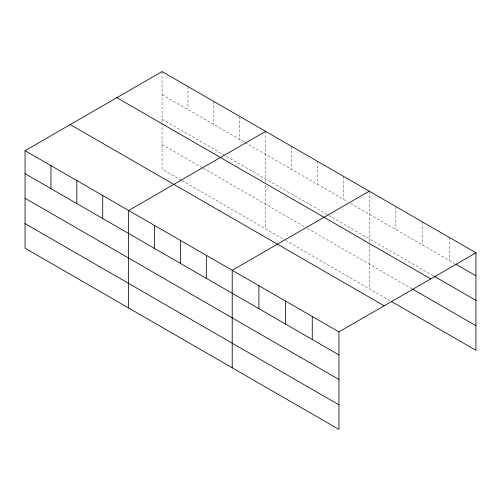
<?xml version="1.0" encoding="UTF-8"?>
<svg xmlns="http://www.w3.org/2000/svg" width="501" height="501" viewBox="0 0 501 501"><rect width="100%" height="100%" fill="white"/><g stroke="black" fill="none" stroke-linecap="round" stroke-linejoin="round"><path stroke-width="0.38" stroke-dasharray="2.5 1.88" d="M162.055 94.576L244.394 142.115M245.058 142.497L347.976 201.916M350.637 203.45L454.607 263.476M162.055 119.163L328.061 215.004M328.725 215.386L433.259 275.744M162.055 144.501L202.561 167.885M203.224 168.267L304.821 226.922M307.476 228.456L411.916 288.758M181.312 180.21L162.055 169.094L162.055 123.002M181.976 180.592L284.9 240.01M285.564 240.399L389.903 300.638M449.272 237.405L449.272 260.395M422.587 221.999L422.587 244.989M395.909 206.594L395.909 229.59M369.224 191.194L369.224 241.845M369.224 244.914L369.224 288.701M343.329 176.239L343.329 199.235M317.434 161.291L317.434 184.28M291.538 146.336L291.538 169.332M265.643 131.387L265.643 182.038M265.643 185.113L265.643 228.894M239.747 116.439L239.747 139.428M213.852 101.484L213.852 124.48M187.956 86.535L187.956 109.525M162.055 71.58L162.055 122.238"/><path stroke-width="0.75" d="M338.945 379.489L338.945 331.906L25.05 150.682L25.05 248.189L338.945 429.42L338.945 379.489L25.05 198.264M391.237 301.408L475.95 350.318L475.95 252.811L162.055 71.58L25.05 150.682M265.643 131.387L128.632 210.489L128.632 307.996M369.224 191.194L232.22 270.289L232.22 367.803M338.945 331.906L475.95 252.811M455.941 264.246L475.95 275.8M433.929 276.126L475.95 300.387M116.846 97.689L430.735 278.913M412.58 289.14L475.95 325.725M70.265 124.58L384.154 305.804M25.05 173.678L338.945 354.902M25.05 223.603L338.945 404.827M312.261 316.507L312.261 339.496M285.583 301.101L285.583 324.091M258.898 285.695L258.898 308.685M206.324 255.341L206.324 278.331M180.429 240.392L180.429 263.382M154.533 225.437L154.533 248.433M102.736 195.534L102.736 218.53M76.841 180.585L76.841 203.575M50.945 165.637L50.945 188.626"/></g></svg>
